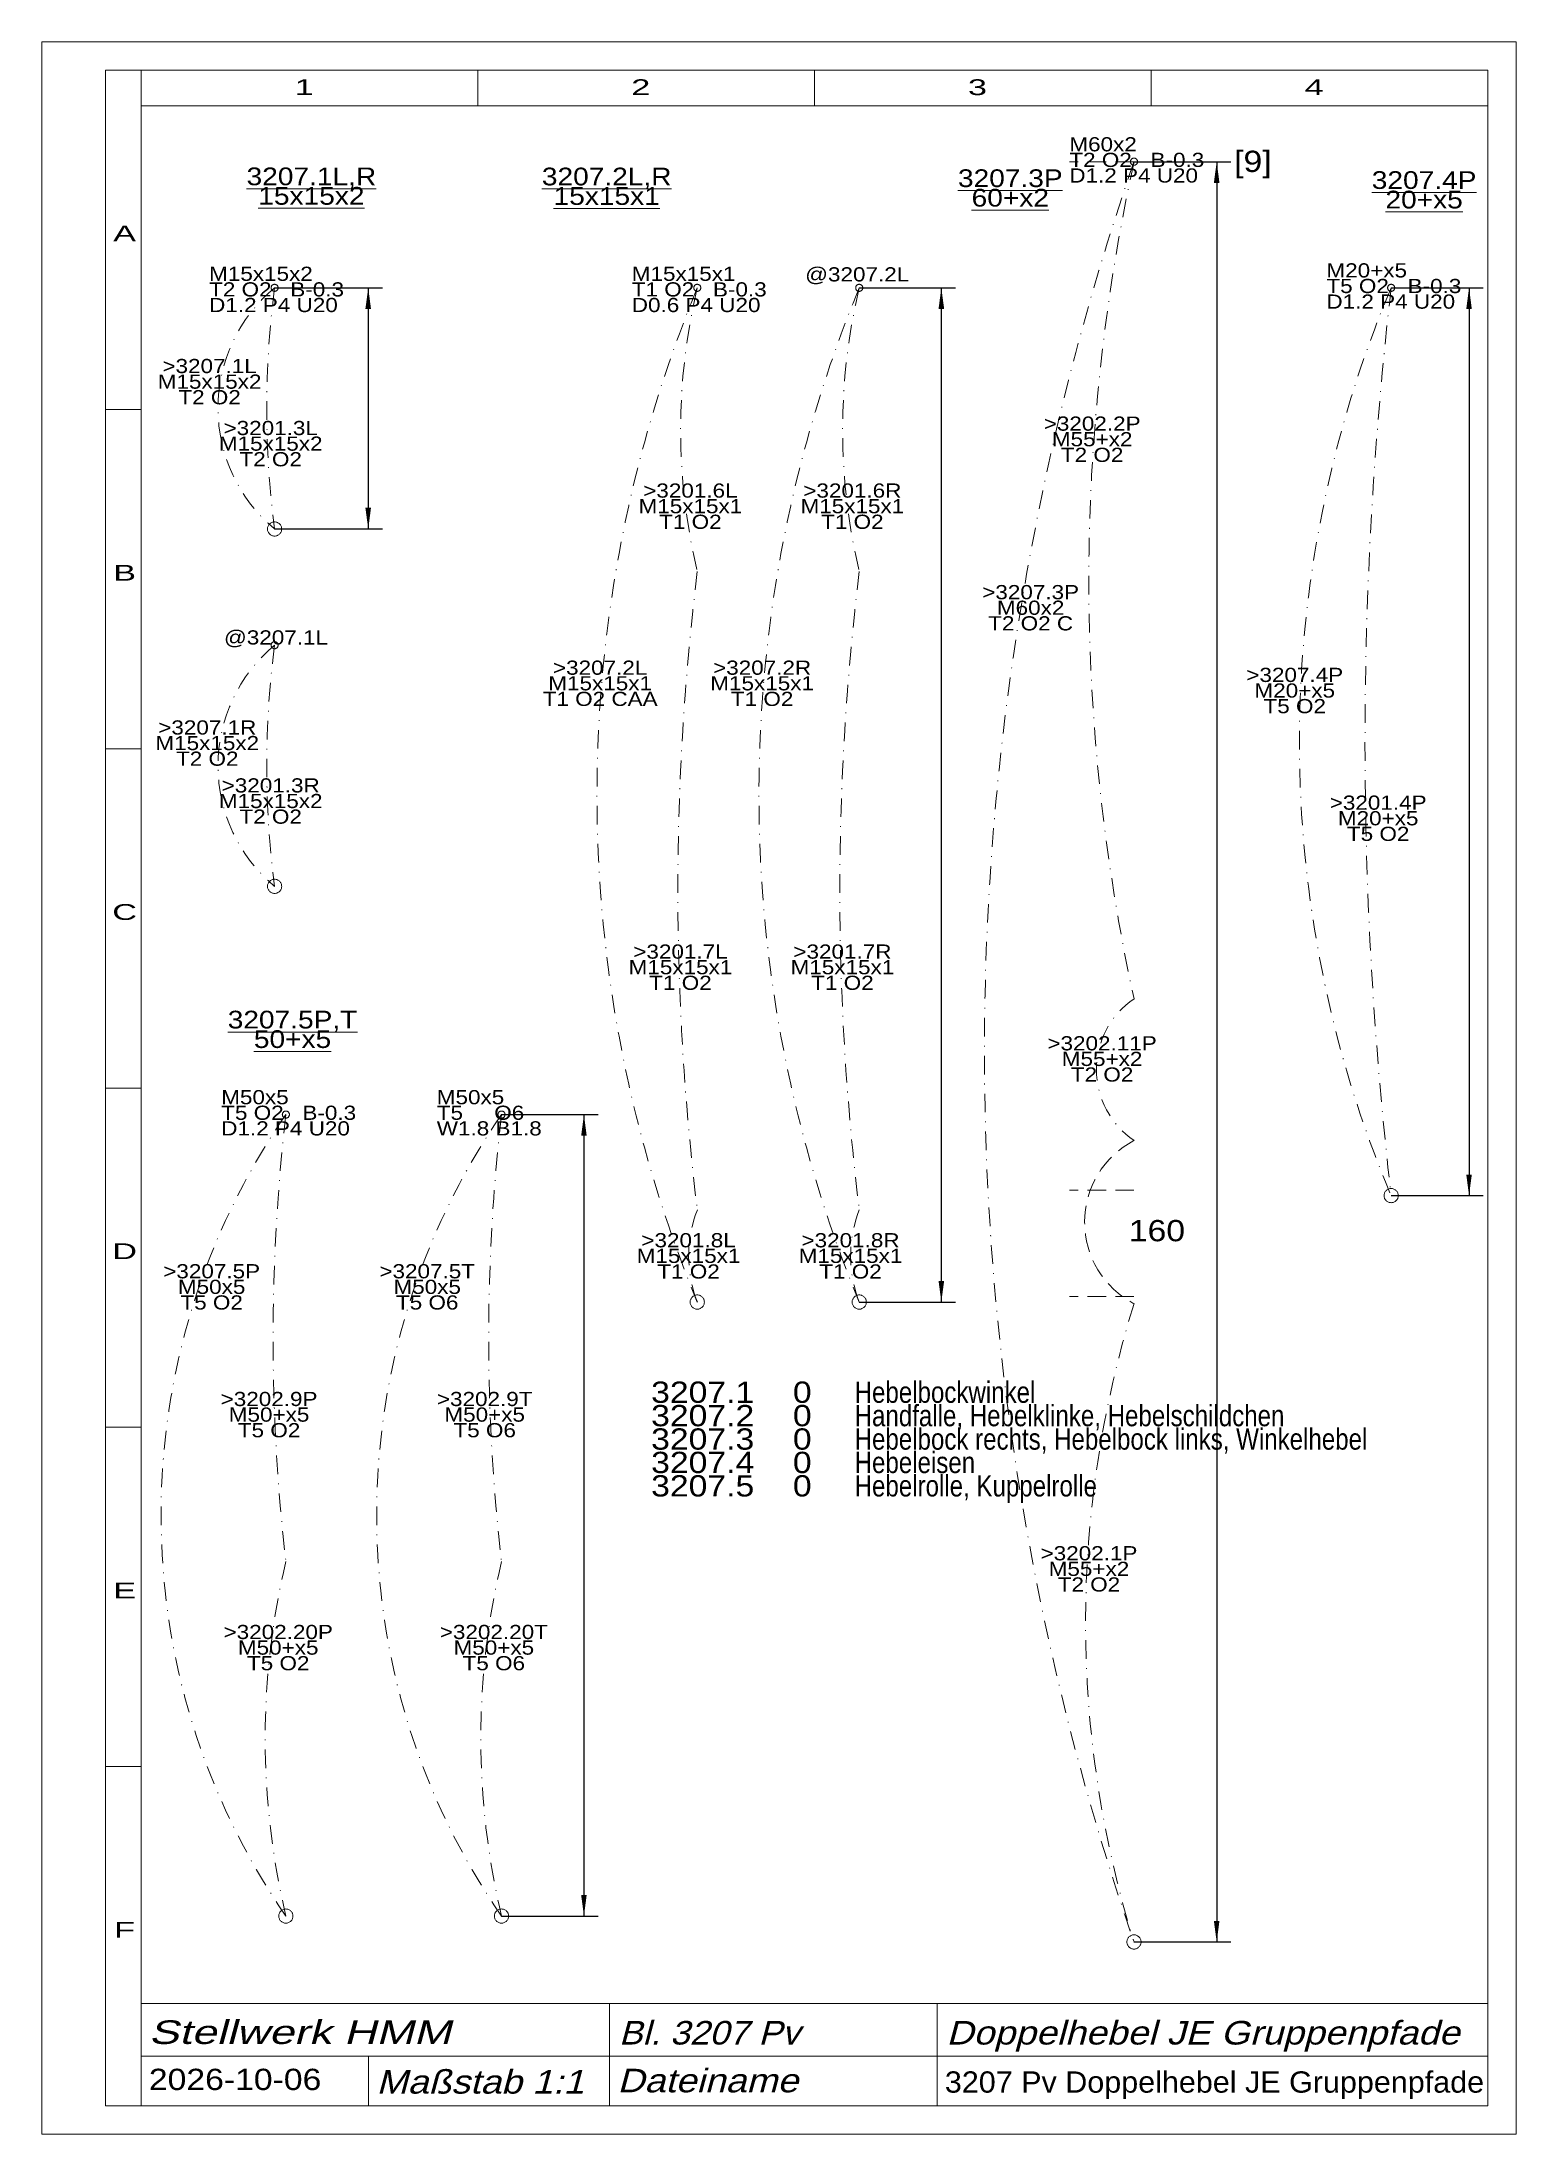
# Model space of a CAD drawing. Extents: x 1 to 209, y 1 to 296.
import ezdxf
from ezdxf.enums import TextEntityAlignment as Align

# ---------------------------------------------------------------- set-up
doc = ezdxf.new("R2010")
doc.units = 0
doc.header["$LTSCALE"] = 5.25
for name, pattern in [('DASHDOT', [1, 0.5, -0.25, 0, -0.25]), ('DASHED', [0.75, 0.5, -0.25]), ('PHANTOM', [2.5, 1.25, -0.25, 0.25, -0.25, 0.25, -0.25])]:
    doc.linetypes.add(name, pattern=pattern)
for name, color, linetype, lineweight in [('3207_1L', 30, 'CONTINUOUS', 13), ('3207_1R', 14, 'CONTINUOUS', 13), ('3207_2L', 30, 'CONTINUOUS', 13), ('3207_2R', 14, 'CONTINUOUS', 13), ('3207_3P', 30, 'CONTINUOUS', 13), ('3207_4P', 30, 'CONTINUOUS', 13), ('3207_5P', 30, 'CONTINUOUS', 13), ('3207_5T', 15, 'CONTINUOUS', 13), ('3207___ DOPPELHEBEL JE GRUPPENPFADE', 6, 'DASHDOT', 0), ('BEMASSUNG', 7, 'CONTINUOUS', 25), ('BESCHRIFTUNG', 7, 'CONTINUOUS', 25), ('BESCHRIFTUNG0', 7, 'CONTINUOUS', 25), ('MASSGRENZEN', 172, 'CONTINUOUS', 25), ('MASSLINIEN', 172, 'CONTINUOUS', 25), ('MASSTEXTE', 212, 'CONTINUOUS', 25), ('STANDARD', 7, 'CONTINUOUS', 0)]:
    doc.layers.add(name, color=color, linetype=linetype, lineweight=lineweight)
doc.styles.add('Arial', font='arial.ttf')

# ---------------------------------------------------------------- blocks, each defined once
blk = doc.blocks.new('D50923264')
at = {"layer": 'MASSGRENZEN'}
for points in [[(47.05, 261.32), (47.44, 258.35), (46.65, 258.35)], [(47.05, 227.32), (46.65, 230.3), (47.44, 230.3)]]:
    blk.add_solid(points, dxfattribs=at)
at = {"layer": 'MASSLINIEN', "color": 172}
for p, q in [((33.84, 261.32), (49.05, 261.32)), ((47.05, 261.32), (47.05, 227.32)), ((33.84, 227.32), (49.05, 227.32))]:
    blk.add_line(p, q, dxfattribs=at)
blk = doc.blocks.new('D50921472')
at = {"layer": 'MASSGRENZEN'}
for points in [[(127.9, 261.32), (128.3, 258.35), (127.51, 258.35)], [(127.9, 118.32), (127.51, 121.3), (128.3, 121.3)]]:
    blk.add_solid(points, dxfattribs=at)
at = {"layer": 'MASSLINIEN', "color": 172}
for p, q in [((116.32, 261.32), (129.9, 261.32)), ((127.9, 261.32), (127.9, 118.32)), ((116.32, 118.32), (129.9, 118.32))]:
    blk.add_line(p, q, dxfattribs=at)
blk = doc.blocks.new('D50929408')
at = {"layer": 'MASSGRENZEN'}
for points in [[(202.35, 261.32), (202.74, 258.35), (201.96, 258.35)], [(202.35, 133.33), (201.96, 136.3), (202.74, 136.3)]]:
    blk.add_solid(points, dxfattribs=at)
at = {"layer": 'MASSLINIEN', "color": 172}
for p, q in [((191.36, 261.32), (204.35, 261.32)), ((202.35, 261.32), (202.35, 133.33)), ((191.36, 133.33), (204.35, 133.33))]:
    blk.add_line(p, q, dxfattribs=at)
blk = doc.blocks.new('D50926848')
at = {"layer": 'MASSGRENZEN'}
for points in [[(166.75, 279.1), (167.14, 276.12), (166.35, 276.12)], [(166.75, 28.1), (166.35, 31.07), (167.14, 31.07)]]:
    blk.add_solid(points, dxfattribs=at)
at = {"layer": 'MASSLINIEN', "color": 172}
for p, q in [((155.08, 279.1), (168.75, 279.1)), ((166.75, 279.1), (166.75, 28.1)), ((155.08, 28.1), (168.75, 28.1))]:
    blk.add_line(p, q, dxfattribs=at)
blk = doc.blocks.new('D207362560')
at = {"layer": 'MASSGRENZEN'}
for points in [[(77.48, 144.75), (77.87, 141.77), (77.09, 141.77)], [(77.48, 31.75), (77.09, 34.72), (77.87, 34.72)]]:
    blk.add_solid(points, dxfattribs=at)
at = {"layer": 'MASSLINIEN', "color": 172}
for p, q in [((65.85, 144.75), (79.48, 144.75)), ((77.48, 144.75), (77.48, 31.75)), ((65.85, 31.75), (79.48, 31.75))]:
    blk.add_line(p, q, dxfattribs=at)

msp = doc.modelspace()

# ---------------------------------------------------------------- linework, layer by layer
at = {"layer": '3207_1L', "linetype": 'PHANTOM'}
for centre, radius in [((33.84, 261.32), 0.5), ((33.84, 227.32), 1)]:
    msp.add_circle(centre, radius, dxfattribs=at)
at = {"layer": '3207_1L', "linetype": 'DASHDOT'}
msp.add_arc((164.27, 244.32), 131.54, 172.5742, 187.4258, dxfattribs=at)
at = {"layer": '3207_1R', "linetype": 'PHANTOM'}
for centre, radius in [((33.84, 210.93), 0.5), ((33.84, 176.93), 1)]:
    msp.add_circle(centre, radius, dxfattribs=at)
at = {"layer": '3207_1R', "linetype": 'DASHDOT'}
msp.add_arc((164.27, 193.93), 131.54, 172.5742, 187.4258, dxfattribs=at)
at = {"layer": '3207_2L', "linetype": 'PHANTOM'}
for centre, radius in [((93.47, 261.32), 0.5), ((93.47, 118.32), 1)]:
    msp.add_circle(centre, radius, dxfattribs=at)
at = {"layer": '3207_2L', "linetype": 'DASHDOT'}
for centre, radius, start, end in [((177.26, 241.33), 86.14, 166.5757, 193.4243), ((460.5, 176.33), 369.77, 173.0097, 186.9903), ((110.02, 124.82), 17.77, 158.5443, 201.4557)]:
    msp.add_arc(centre, radius, start, end, dxfattribs=at)
at = {"layer": '3207_2R', "linetype": 'PHANTOM'}
for centre, radius in [((116.32, 261.32), 0.5), ((116.32, 118.32), 1)]:
    msp.add_circle(centre, radius, dxfattribs=at)
at = {"layer": '3207_2R', "linetype": 'DASHDOT'}
for centre, radius, start, end in [((200.11, 241.33), 86.14, 166.5757, 193.4243), ((483.35, 176.33), 369.77, 173.0097, 186.9903), ((132.87, 124.82), 17.77, 158.5443, 201.4557)]:
    msp.add_arc(centre, radius, start, end, dxfattribs=at)
at = {"layer": '3207_3P', "linetype": 'PHANTOM'}
for centre, radius in [((155.08, 279.1), 0.5), ((155.08, 28.1), 1)]:
    msp.add_circle(centre, radius, dxfattribs=at)
at = {"layer": '3207_3P', "linetype": 'DASHDOT'}
for centre, radius, start, end in [((424.88, 220.09), 276.17, 167.664, 192.336), ((161.87, 151.09), 12.08, 124.1539, 235.8461), ((299.8, 73.1), 151.55, 162.7278, 197.2722)]:
    msp.add_arc(centre, radius, start, end, dxfattribs=at)
at = {"layer": '3207_3P', "linetype": 'DASHED'}
msp.add_arc((161.1, 129.59), 12.98, 117.6231, 242.3769, dxfattribs=at)
at = {"layer": '3207_4P', "linetype": 'PHANTOM'}
for centre, radius in [((191.36, 261.32), 0.5), ((191.36, 133.33), 1)]:
    msp.add_circle(centre, radius, dxfattribs=at)
at = {"layer": '3207_4P', "linetype": 'DASHDOT'}
msp.add_arc((744.92, 197.33), 557.25, 173.4058, 186.5953, dxfattribs=at)
at = {"layer": '3207_5P', "linetype": 'PHANTOM'}
for centre, radius in [((35.43, 144.75), 0.5), ((35.43, 31.75), 1)]:
    msp.add_circle(centre, radius, dxfattribs=at)
at = {"layer": '3207_5P', "linetype": 'DASHDOT'}
for centre, radius, start, end in [((308.68, 113.25), 275.06, 173.424, 186.576), ((140.74, 56.75), 108.23, 166.645, 193.355)]:
    msp.add_arc(centre, radius, start, end, dxfattribs=at)
at = {"layer": '3207_5T', "linetype": 'PHANTOM'}
for centre, radius in [((65.85, 144.75), 0.5), ((65.85, 31.75), 1)]:
    msp.add_circle(centre, radius, dxfattribs=at)
at = {"layer": '3207_5T', "linetype": 'DASHDOT'}
for centre, radius, start, end in [((339.1, 113.25), 275.06, 173.424, 186.576), ((171.16, 56.75), 108.23, 166.645, 193.355)]:
    msp.add_arc(centre, radius, start, end, dxfattribs=at)
at = {"layer": '3207___ DOPPELHEBEL JE GRUPPENPFADE', "linetype": 'DASHED'}
for p, q in [((155.08, 279.1), (146, 279.1)), ((155.08, 134.1), (146, 134.1)), ((155.08, 119.1), (146, 119.1))]:
    msp.add_line(p, q, dxfattribs=at)
at = {"layer": '3207___ DOPPELHEBEL JE GRUPPENPFADE', "linetype": 'DASHDOT'}
for centre, radius, start, end in [((517.73, 153.6), 383.75, 160.9114, 199.0886), ((47.97, 244.32), 22.11, 129.7317, 230.2683), ((267.08, 189.82), 187.76, 157.6156, 202.3844), ((343.22, 197.33), 164.8, 157.1491, 202.8521), ((117.26, 88.25), 99.44, 145.3776, 214.6224)]:
    msp.add_arc(centre, radius, start, end, dxfattribs=at)
at = {"layer": '3207___ DOPPELHEBEL JE GRUPPENPFADE', "color": 134, "linetype": 'DASHDOT'}
for centre, radius, start, end in [((289.93, 189.82), 187.76, 157.6156, 202.3844), ((47.97, 193.93), 22.11, 129.7317, 230.2683), ((147.68, 88.25), 99.44, 145.3776, 214.6224)]:
    msp.add_arc(centre, radius, start, end, dxfattribs=at)
at = {"layer": 'STANDARD'}
for p, q in [((1, 1), (1, 296)), ((1, 296), (209, 296)), ((209, 296), (209, 1)), ((10, 5), (10, 292)), ((10, 292), (15, 292)), ((15, 292), (205, 292)), ((15, 287), (15, 292)), ((62.5, 292), (62.5, 287)), ((110, 292), (110, 287)), ((157.5, 292), (157.5, 287)), ((205, 292), (205, 287)), ((15, 287), (205, 287)), ((15, 5), (15, 287)), ((205, 287), (205, 5)), ((10, 244.17), (15, 244.17)), ((10, 196.33), (15, 196.33)), ((205, 182.12), (205, 5.12)), ((10, 148.5), (15, 148.5)), ((10, 100.67), (15, 100.67)), ((10, 52.83), (15, 52.83)), ((10, 5), (15, 5)), ((205, 5), (15, 5)), ((209, 1), (1, 1))]:
    msp.add_line(p, q, dxfattribs=at)
at = {"layer": 'STANDARD', "lineweight": 0}
for p, q in [((15, 19.4), (205, 19.4)), ((81.11, 19.4), (81.11, 5)), ((127.31, 19.4), (127.31, 5)), ((15, 12), (205, 12)), ((47.11, 12), (47.11, 5))]:
    msp.add_line(p, q, dxfattribs=at)

# ---------------------------------------------------------------- block references
at = {"layer": 'BEMASSUNG'}
for name in ['D50926848', 'D50923264', 'D50921472', 'D50929408', 'D207362560']:
    msp.add_blockref(name, (0, 0), dxfattribs=at)

# ---------------------------------------------------------------- texts
at = {"layer": '3207_1L', "linetype": 'DASHDOT', "char_height": 2, "line_spacing_factor": 0.66, "style": 'Arial'}
for s, insert, attachment_point in [('\\W1.135084;M15x15x2 \\PT2 O2   B-0.3\\PD1.2 P4 U20\\P', (24.6, 257.87), 7), ('\\W1.135145;>3201.3L\\PM15x15x2\\PT2 O2', (33.29, 239.34), 5)]:
    msp.add_mtext(s, dxfattribs=dict(at, insert=insert, attachment_point=attachment_point))
at = {"layer": '3207_1R', "linetype": 'DASHDOT', "style": 'Arial', "width": 1.135129}
msp.add_text('@3207.1L', height=2, dxfattribs=at).set_placement((26.7, 211.03))
at = {"layer": '3207_1R', "linetype": 'DASHDOT', "insert": (33.29, 188.95), "char_height": 2, "attachment_point": 5, "line_spacing_factor": 0.66, "style": 'Arial'}
msp.add_mtext('\\W1.135111;>3201.3R\\PM15x15x2\\PT2 O2', dxfattribs=at)
at = {"layer": '3207_2L', "char_height": 2, "line_spacing_factor": 0.66, "style": 'Arial'}
for s, insert, attachment_point in [('\\W1.135085;M15x15x1\\PT1 O2   B-0.3\\PD0.6 P4 U20\\P', (84.23, 257.87), 7), ('\\W1.135145;>3201.6L\\PM15x15x1\\PT1 O2', (92.5, 230.52), 5), ('\\W1.135145;>3201.7L\\PM15x15x1\\PT1 O2', (91.1, 165.52), 5), ('\\W1.135145;>3201.8L\\PM15x15x1\\PT1 O2', (92.24, 124.82), 5)]:
    msp.add_mtext(s, dxfattribs=dict(at, insert=insert, attachment_point=attachment_point))
at = {"layer": '3207_2R', "style": 'Arial', "width": 1.135129}
msp.add_text('@3207.2L', height=2, dxfattribs=at).set_placement((108.69, 262.22))
at = {"layer": '3207_2R', "char_height": 2, "attachment_point": 5, "line_spacing_factor": 0.66, "style": 'Arial'}
for s, insert in [('\\W1.135111;>3201.6R\\PM15x15x1\\PT1 O2', (115.35, 230.52)), ('\\W1.135110;>3201.7R\\PM15x15x1\\PT1 O2', (113.95, 165.52)), ('\\W1.135111;>3201.8R\\PM15x15x1\\PT1 O2', (115.09, 124.82))]:
    msp.add_mtext(s, dxfattribs=dict(at, insert=insert))
at = {"layer": '3207_3P', "char_height": 2, "line_spacing_factor": 0.66, "style": 'Arial'}
for s, insert, attachment_point in [('\\W1.135082;M60x2\\PT2 O2   B-0.3\\PD1.2 P4 U20\\P', (145.96, 276.13), 7), ('\\W1.135110;>3202.2P\\PM55+x2\\PT2 O2', (149.18, 239.96), 5), ('\\W1.135114;>3202.11P\\PM55+x2\\PT2 O2', (150.58, 152.59), 5), ('\\W1.135110;>3202.1P\\PM55+x2\\PT2 O2', (148.73, 80.69), 5)]:
    msp.add_mtext(s, dxfattribs=dict(at, insert=insert, attachment_point=attachment_point))
at = {"layer": '3207_4P', "char_height": 2, "line_spacing_factor": 0.66, "style": 'Arial'}
for s, insert, attachment_point in [('\\W1.135098;M20+x5\\PT5 O2   B-0.3\\PD1.2 P4 U20\\P', (182.23, 258.35), 7), ('\\W1.135110;>3201.4P\\PM20+x5\\PT5 O2', (189.53, 186.52), 5)]:
    msp.add_mtext(s, dxfattribs=dict(at, insert=insert, attachment_point=attachment_point))
at = {"layer": '3207_5P', "insert": (26.31, 141.78), "char_height": 2, "attachment_point": 7, "line_spacing_factor": 0.66, "style": 'Arial'}
msp.add_mtext('\\W1.135081;M50x5\\PT5 O2   B-0.3\\PD1.2 P4 U20\\P', dxfattribs=at)
at = {"layer": '3207_5P', "linetype": 'DASHDOT', "char_height": 2, "attachment_point": 5, "line_spacing_factor": 0.66, "style": 'Arial'}
for s, insert in [('\\W1.135110;>3202.9P\\PM50+x5\\PT5 O2', (33.06, 102.44)), ('\\W1.135114;>3202.20P\\PM50+x5\\PT5 O2', (34.35, 69.59))]:
    msp.add_mtext(s, dxfattribs=dict(at, insert=insert))
at = {"layer": '3207_5T', "char_height": 2, "line_spacing_factor": 0.66, "style": 'Arial'}
for s, insert, attachment_point in [('\\W1.135081;M50x5\\PT5     O6\\PW1.8 B1.8\\P', (56.72, 141.78), 7), ('\\W1.135136;>3202.9T\\PM50+x5\\PT5 O6', (63.48, 102.44), 5), ('\\W1.135137;>3202.20T\\PM50+x5\\PT5 O6', (64.77, 69.59), 5)]:
    msp.add_mtext(s, dxfattribs=dict(at, insert=insert, attachment_point=attachment_point))
at = {"layer": '3207___ DOPPELHEBEL JE GRUPPENPFADE', "attachment_point": 5, "line_spacing_factor": 0.66, "style": 'Arial'}
for s, insert, char_height in [('\\W1.135103;\\L3207.1L,R\\P15x15x2', (39.03, 275.64), 2.5), ('\\W1.135103;\\L3207.2L,R\\P15x15x1', (80.69, 275.62), 2.5), ('\\W1.135098;\\L3207.3P\\P60+x2', (137.63, 275.38), 2.5), ('\\W1.135098;\\L3207.4P\\P20+x5', (196.01, 275.12), 2.5), ('\\W1.135110;>3207.3P\\PM60x2\\PT2 O2 C\\', (140.5, 216.2), 2), ('\\W1.135145;>3207.2L\\PM15x15x1\\PT1 O2 CAA', (79.77, 205.55), 2), ('\\W1.135110;>3207.4P\\PM20+x5\\PT5 O2', (177.76, 204.53), 2), ('\\W1.135094;\\L3207.5P,T\\P50+x5', (36.37, 156.75), 2.5)]:
    msp.add_mtext(s, dxfattribs=dict(at, insert=insert, char_height=char_height))
at = {"layer": '3207___ DOPPELHEBEL JE GRUPPENPFADE', "linetype": 'DASHDOT', "char_height": 2, "attachment_point": 5, "line_spacing_factor": 0.66, "style": 'Arial'}
for s, insert in [('\\W1.135145;>3207.1L\\PM15x15x2\\PT2 O2', (24.67, 248.08)), ('\\W1.135110;>3207.5P\\PM50x5\\PT5 O2', (24.96, 120.45))]:
    msp.add_mtext(s, dxfattribs=dict(at, insert=insert))
at = {"layer": '3207___ DOPPELHEBEL JE GRUPPENPFADE', "color": 134, "char_height": 2, "attachment_point": 5, "line_spacing_factor": 0.66, "style": 'Arial'}
for s, insert in [('\\W1.135110;>3207.2R\\PM15x15x1\\PT1 O2', (102.62, 205.55)), ('\\W1.135136;>3207.5T\\PM50x5\\PT5 O6', (55.37, 120.45))]:
    msp.add_mtext(s, dxfattribs=dict(at, insert=insert))
at = {"layer": '3207___ DOPPELHEBEL JE GRUPPENPFADE', "color": 134, "linetype": 'DASHDOT', "insert": (24.34, 197.12), "char_height": 2, "attachment_point": 5, "line_spacing_factor": 0.66, "style": 'Arial'}
msp.add_mtext('\\W1.135110;>3207.1R\\PM15x15x2\\PT2 O2', dxfattribs=at)
at = {"layer": '3207___ DOPPELHEBEL JE GRUPPENPFADE', "linetype": 'DASHED', "char_height": 3, "attachment_point": 1, "line_spacing_factor": 0.66, "style": 'Arial'}
for s, insert in [('\\W1.135138;3207.1\\P3207.2\\P3207.3\\P3207.4\\P3207.5\\P', (86.96, 107.11)), ('\\W1.135145;0\\P0\\P0\\P0\\P0', (106.96, 107.11)), ('\\W0.810867;Hebelbockwinkel\\PHandfalle, Hebelklinke, Hebelschildchen\\PHebelbock rechts, Hebelbock links, Winkelhebel\\PHebeleisen\\PHebelrolle, Kuppelrolle\\P', (115.67, 107.11))]:
    msp.add_mtext(s, dxfattribs=dict(at, insert=insert))
at = {"layer": 'BESCHRIFTUNG', "linetype": 'DASHED', "style": 'Arial'}
for s, width, p in [('[9]', 1.135107, (169.21, 277.65)), ('160', 1.135145, (154.35, 126.89))]:
    msp.add_text(s, height=3, dxfattribs=dict(at, width=width)).set_placement(p)
at = {"layer": 'BESCHRIFTUNG0', "style": 'Arial', "oblique": 15}
for s, width, p in [('Stellwerk HMM', 1.365378, (16.1, 17.04)), ('Bl. 3207 Pv', 1.072839, (82.42, 16.96)), ('Doppelhebel JE Gruppenpfade', 1.134921, (128.62, 16.96)), ('Maßstab 1:1', 1.134935, (48.21, 10.04)), ('Dateiname', 1.135074, (82.2, 10.22))]:
    msp.add_text(s, height=3.325, dxfattribs=dict(at, width=width)).set_placement(p, align=Align.TOP_LEFT)
at = {"layer": 'BESCHRIFTUNG0', "style": 'Arial'}
for s, width, p in [('2026-10-06', 1.135137, (16.1, 10.22)), ('3207 Pv Doppelhebel JE Gruppenpfade', 1.02685, (128.4, 9.85))]:
    msp.add_text(s, height=3, dxfattribs=dict(at, width=width)).set_placement(p, align=Align.TOP_LEFT)
at = {"layer": 'STANDARD', "style": 'Arial'}
for s, width, p in [('1', 1.547923, (38, 290.72)), ('2', 1.547922, (85.5, 290.72)), ('3', 1.547923, (133, 290.72)), ('4', 1.547923, (180.5, 290.72)), ('A', 1.547987, (12.68, 270.1)), ('B', 1.547987, (12.68, 222.26)), ('C', 1.548103, (12.68, 174.43)), ('D', 1.548104, (12.68, 126.6)), ('E', 1.547987, (12.68, 78.76)), ('F', 1.547769, (12.68, 30.93))]:
    msp.add_text(s, height=2.23, dxfattribs=dict(at, width=width)).set_placement(p, align=Align.TOP_CENTER)

doc.saveas('drawing.dxf')
